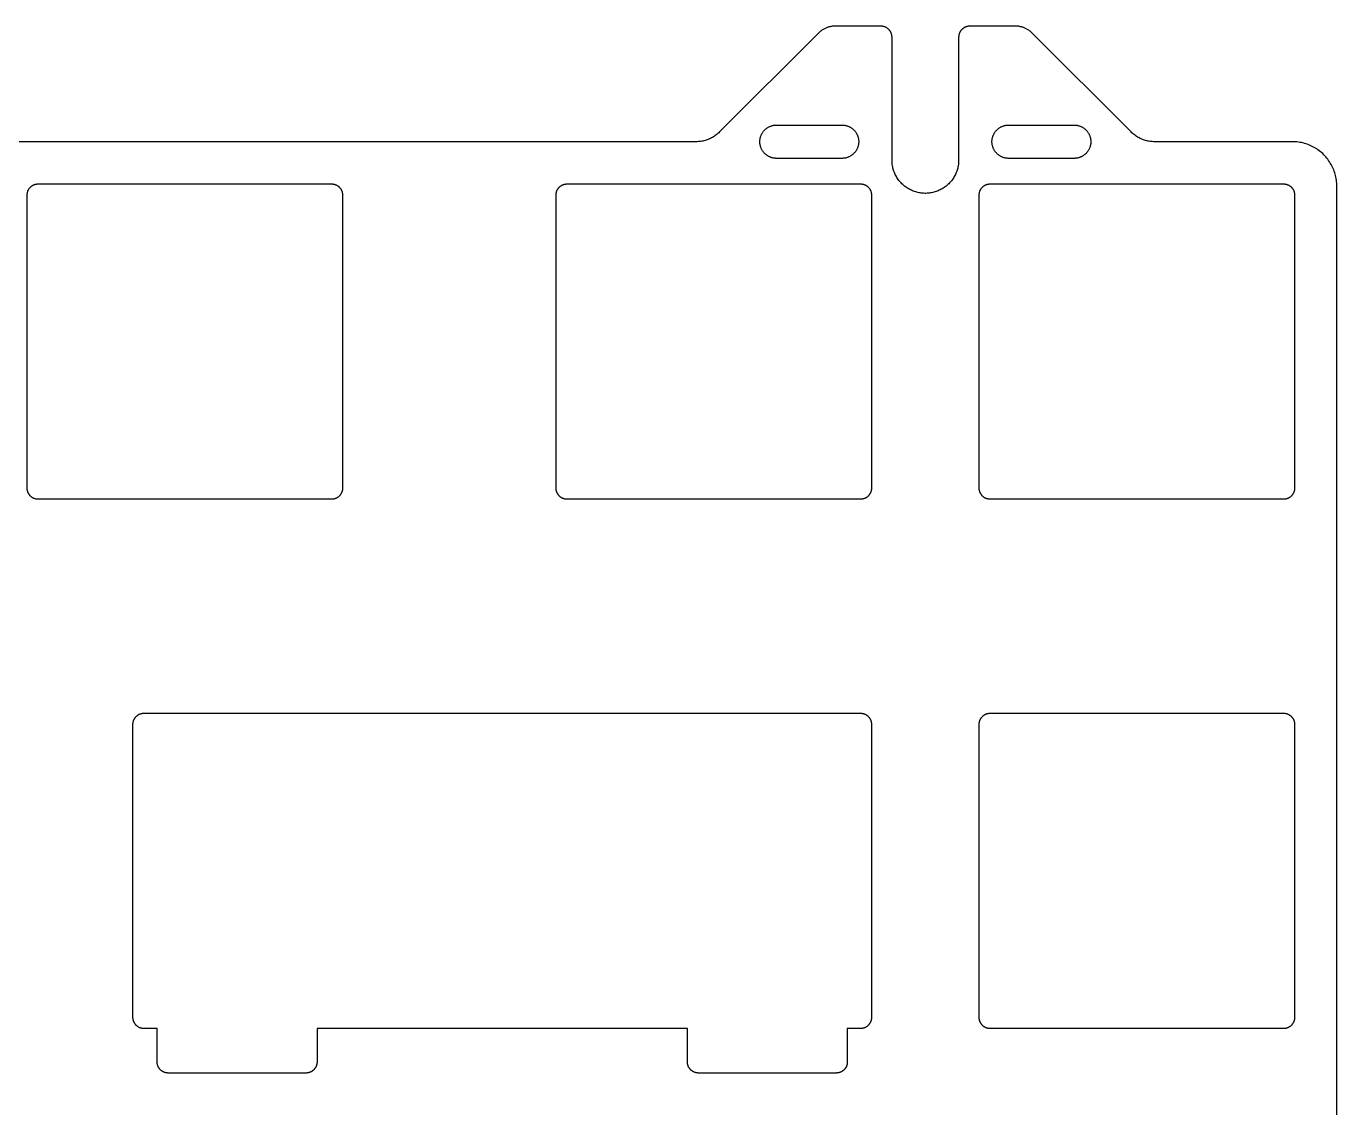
# Model space of a CAD drawing. Header units: millimetres. Extents: x -9 to 295, y -114 to 14.
# Drawn here: x 235.7 to 294.8, y -34.5 to 14.2 of the extents above; entities that cross this region are included whole.
import ezdxf

# ---------------------------------------------------------------- set-up
doc = ezdxf.new("R2010")
doc.units = ezdxf.units.MM
doc.layers.add('Layer 01', color=18, linetype='Continuous', true_color=0x000000)

msp = doc.modelspace()

# ---------------------------------------------------------------- linework, layer by layer
at = {"layer": 'Layer 01'}
msp.add_lwpolyline([(294.75, -107.032), (294.75, 7), (294.749, 7.068), (294.745, 7.136), (294.74, 7.205), (294.731, 7.272), (294.721, 7.34), (294.708, 7.407), (294.693, 7.474), (294.676, 7.54), (294.656, 7.605), (294.635, 7.67), (294.611, 7.734), (294.584, 7.797), (294.556, 7.859), (294.526, 7.92), (294.493, 7.98), (294.459, 8.039), (294.422, 8.097), (294.384, 8.153), (294.344, 8.208), (294.301, 8.262), (294.257, 8.314), (294.212, 8.365), (294.164, 8.414), (294.115, 8.462), (294.064, 8.507), (294.012, 8.551), (293.959, 8.594), (293.903, 8.634), (293.847, 8.672), (293.789, 8.709), (293.73, 8.743), (293.67, 8.776), (293.609, 8.806), (293.547, 8.834), (293.484, 8.861), (293.42, 8.885), (293.355, 8.906), (293.29, 8.926), (293.224, 8.943), (293.157, 8.958), (293.09, 8.971), (293.022, 8.981), (292.955, 8.99), (292.887, 8.995), (292.818, 8.999), (292.75, 9), (286.546, 9), (286.495, 9.001), (286.444, 9.004), (286.393, 9.008), (286.342, 9.014), (286.291, 9.022), (286.241, 9.031), (286.191, 9.043), (286.142, 9.056), (286.093, 9.07), (286.044, 9.087), (285.996, 9.105), (285.949, 9.124), (285.902, 9.145), (285.856, 9.168), (285.811, 9.193), (285.767, 9.218), (285.724, 9.246), (285.681, 9.275), (285.64, 9.305), (285.6, 9.336), (285.561, 9.369), (285.522, 9.404), (285.486, 9.439), (281.018, 13.907), (280.993, 13.931), (280.968, 13.954), (280.942, 13.976), (280.915, 13.997), (280.887, 14.017), (280.859, 14.036), (280.83, 14.054), (280.801, 14.072), (280.771, 14.088), (280.74, 14.103), (280.709, 14.117), (280.678, 14.13), (280.646, 14.142), (280.613, 14.153), (280.581, 14.163), (280.548, 14.172), (280.514, 14.179), (280.481, 14.185), (280.447, 14.191), (280.413, 14.195), (280.379, 14.198), (280.345, 14.199), (280.311, 14.2), (278.225, 14.2), (278.208, 14.2), (278.191, 14.199), (278.174, 14.197), (278.157, 14.195), (278.14, 14.193), (278.123, 14.19), (278.107, 14.186), (278.09, 14.181), (278.074, 14.177), (278.058, 14.171), (278.042, 14.165), (278.026, 14.159), (278.01, 14.152), (277.995, 14.144), (277.98, 14.136), (277.965, 14.127), (277.951, 14.118), (277.937, 14.108), (277.923, 14.098), (277.909, 14.088), (277.896, 14.077), (277.884, 14.065), (277.871, 14.054), (277.86, 14.041), (277.848, 14.029), (277.837, 14.016), (277.827, 14.002), (277.817, 13.988), (277.807, 13.974), (277.798, 13.96), (277.789, 13.945), (277.781, 13.93), (277.773, 13.915), (277.766, 13.899), (277.76, 13.883), (277.754, 13.867), (277.748, 13.851), (277.744, 13.835), (277.739, 13.818), (277.735, 13.802), (277.732, 13.785), (277.73, 13.768), (277.728, 13.751), (277.726, 13.734), (277.725, 13.717), (277.725, 13.7), (277.725, 8.175), (277.724, 8.123), (277.721, 8.072), (277.717, 8.02), (277.711, 7.969), (277.703, 7.917), (277.693, 7.867), (277.681, 7.816), (277.668, 7.766), (277.653, 7.716), (277.636, 7.667), (277.618, 7.619), (277.598, 7.571), (277.576, 7.524), (277.553, 7.478), (277.528, 7.433), (277.502, 7.388), (277.474, 7.344), (277.445, 7.302), (277.414, 7.26), (277.381, 7.22), (277.348, 7.18), (277.313, 7.142), (277.276, 7.105), (277.239, 7.07), (277.2, 7.035), (277.16, 7.002), (277.119, 6.971), (277.077, 6.941), (277.034, 6.912), (276.99, 6.885), (276.945, 6.859), (276.899, 6.835), (276.852, 6.813), (276.805, 6.792), (276.757, 6.772), (276.708, 6.755), (276.659, 6.739), (276.609, 6.725), (276.559, 6.713), (276.508, 6.702), (276.457, 6.693), (276.406, 6.686), (276.354, 6.681), (276.303, 6.677), (276.251, 6.675), (276.199, 6.675), (276.147, 6.677), (276.096, 6.681), (276.044, 6.686), (275.993, 6.693), (275.942, 6.702), (275.891, 6.713), (275.841, 6.725), (275.791, 6.739), (275.742, 6.755), (275.693, 6.772), (275.645, 6.792), (275.598, 6.813), (275.551, 6.835), (275.505, 6.859), (275.46, 6.885), (275.416, 6.912), (275.373, 6.941), (275.331, 6.971), (275.29, 7.002), (275.25, 7.035), (275.211, 7.07), (275.174, 7.105), (275.137, 7.142), (275.102, 7.18), (275.069, 7.22), (275.036, 7.26), (275.005, 7.302), (274.976, 7.344), (274.948, 7.388), (274.922, 7.433), (274.897, 7.478), (274.874, 7.524), (274.852, 7.571), (274.832, 7.619), (274.814, 7.667), (274.797, 7.716), (274.782, 7.766), (274.769, 7.816), (274.757, 7.867), (274.747, 7.917), (274.739, 7.969), (274.733, 8.02), (274.729, 8.072), (274.726, 8.123), (274.725, 8.175), (274.725, 13.7), (274.725, 13.717), (274.724, 13.734), (274.722, 13.751), (274.72, 13.768), (274.718, 13.785), (274.715, 13.802), (274.711, 13.818), (274.706, 13.835), (274.702, 13.851), (274.696, 13.867), (274.69, 13.883), (274.684, 13.899), (274.677, 13.915), (274.669, 13.93), (274.661, 13.945), (274.652, 13.96), (274.643, 13.974), (274.633, 13.988), (274.623, 14.002), (274.613, 14.016), (274.602, 14.029), (274.59, 14.041), (274.579, 14.054), (274.566, 14.065), (274.554, 14.077), (274.541, 14.088), (274.527, 14.098), (274.513, 14.108), (274.499, 14.118), (274.485, 14.127), (274.47, 14.136), (274.455, 14.144), (274.44, 14.152), (274.424, 14.159), (274.408, 14.165), (274.392, 14.171), (274.376, 14.177), (274.36, 14.181), (274.343, 14.186), (274.327, 14.19), (274.31, 14.193), (274.293, 14.195), (274.276, 14.197), (274.259, 14.199), (274.242, 14.2), (274.225, 14.2), (272.139, 14.2), (272.105, 14.199), (272.071, 14.198), (272.037, 14.195), (272.003, 14.191), (271.969, 14.185), (271.936, 14.179), (271.902, 14.172), (271.869, 14.163), (271.837, 14.153), (271.804, 14.142), (271.772, 14.13), (271.741, 14.117), (271.71, 14.103), (271.679, 14.088), (271.649, 14.072), (271.62, 14.054), (271.591, 14.036), (271.563, 14.017), (271.535, 13.997), (271.508, 13.976), (271.482, 13.954), (271.457, 13.931), (271.432, 13.907), (266.964, 9.439), (266.928, 9.404), (266.889, 9.369), (266.85, 9.336), (266.81, 9.305), (266.769, 9.275), (266.726, 9.246), (266.683, 9.218), (266.639, 9.193), (266.594, 9.168), (266.548, 9.145), (266.501, 9.124), (266.454, 9.105), (266.406, 9.087), (266.357, 9.07), (266.308, 9.056), (266.259, 9.043), (266.209, 9.031), (266.159, 9.022), (266.108, 9.014), (266.057, 9.008), (266.006, 9.004), (265.955, 9.001), (265.904, 9), (197.646, 9)], dxfattribs=at)
for points in [[(269.525, 9.75), (272.475, 9.75), (272.501, 9.75), (272.527, 9.748), (272.553, 9.746), (272.578, 9.743), (272.604, 9.739), (272.629, 9.734), (272.654, 9.728), (272.68, 9.722), (272.704, 9.714), (272.729, 9.706), (272.753, 9.697), (272.777, 9.687), (272.8, 9.676), (272.824, 9.664), (272.846, 9.652), (272.869, 9.638), (272.89, 9.625), (272.912, 9.61), (272.932, 9.594), (272.953, 9.578), (272.972, 9.561), (272.991, 9.544), (273.01, 9.526), (273.028, 9.507), (273.045, 9.488), (273.061, 9.468), (273.077, 9.447), (273.092, 9.426), (273.107, 9.405), (273.12, 9.382), (273.133, 9.36), (273.145, 9.337), (273.156, 9.314), (273.167, 9.29), (273.176, 9.266), (273.185, 9.242), (273.193, 9.217), (273.2, 9.192), (273.206, 9.167), (273.212, 9.142), (273.216, 9.116), (273.22, 9.09), (273.222, 9.065), (273.224, 9.039), (273.225, 9.013), (273.225, 8.987), (273.224, 8.961), (273.222, 8.935), (273.22, 8.91), (273.216, 8.884), (273.212, 8.858), (273.206, 8.833), (273.2, 8.808), (273.193, 8.783), (273.185, 8.758), (273.176, 8.734), (273.167, 8.71), (273.156, 8.686), (273.145, 8.663), (273.133, 8.64), (273.12, 8.618), (273.107, 8.596), (273.092, 8.574), (273.077, 8.553), (273.061, 8.532), (273.045, 8.512), (273.028, 8.493), (273.01, 8.474), (272.991, 8.456), (272.972, 8.439), (272.953, 8.422), (272.932, 8.406), (272.912, 8.39), (272.89, 8.376), (272.869, 8.362), (272.846, 8.348), (272.824, 8.336), (272.8, 8.324), (272.777, 8.313), (272.753, 8.303), (272.729, 8.294), (272.704, 8.286), (272.68, 8.278), (272.654, 8.272), (272.629, 8.266), (272.604, 8.261), (272.578, 8.257), (272.553, 8.254), (272.527, 8.252), (272.501, 8.25), (272.475, 8.25), (269.525, 8.25), (269.499, 8.25), (269.473, 8.252), (269.447, 8.254), (269.422, 8.257), (269.396, 8.261), (269.371, 8.266), (269.346, 8.272), (269.32, 8.278), (269.296, 8.286), (269.271, 8.294), (269.247, 8.303), (269.223, 8.313), (269.2, 8.324), (269.176, 8.336), (269.154, 8.348), (269.131, 8.362), (269.11, 8.376), (269.088, 8.39), (269.068, 8.406), (269.047, 8.422), (269.028, 8.439), (269.009, 8.456), (268.99, 8.474), (268.972, 8.493), (268.955, 8.512), (268.939, 8.532), (268.923, 8.553), (268.908, 8.574), (268.893, 8.596), (268.88, 8.618), (268.867, 8.64), (268.855, 8.663), (268.844, 8.686), (268.833, 8.71), (268.824, 8.734), (268.815, 8.758), (268.807, 8.783), (268.8, 8.808), (268.794, 8.833), (268.788, 8.858), (268.784, 8.884), (268.78, 8.91), (268.778, 8.935), (268.776, 8.961), (268.775, 8.987), (268.775, 9.013), (268.776, 9.039), (268.778, 9.065), (268.78, 9.09), (268.784, 9.116), (268.788, 9.142), (268.794, 9.167), (268.8, 9.192), (268.807, 9.217), (268.815, 9.242), (268.824, 9.266), (268.833, 9.29), (268.844, 9.314), (268.855, 9.337), (268.867, 9.36), (268.88, 9.382), (268.893, 9.405), (268.908, 9.426), (268.923, 9.447), (268.939, 9.468), (268.955, 9.488), (268.972, 9.507), (268.99, 9.526), (269.009, 9.544), (269.028, 9.561), (269.047, 9.578), (269.068, 9.594), (269.088, 9.61), (269.11, 9.625), (269.131, 9.638), (269.154, 9.652), (269.176, 9.664), (269.2, 9.676), (269.223, 9.687), (269.247, 9.697), (269.271, 9.706), (269.296, 9.714), (269.32, 9.722), (269.346, 9.728), (269.371, 9.734), (269.396, 9.739), (269.422, 9.743), (269.447, 9.746), (269.473, 9.748), (269.499, 9.75)], [(279.975, 9.75), (282.925, 9.75), (282.951, 9.75), (282.977, 9.748), (283.003, 9.746), (283.028, 9.743), (283.054, 9.739), (283.079, 9.734), (283.104, 9.728), (283.13, 9.722), (283.154, 9.714), (283.179, 9.706), (283.203, 9.697), (283.227, 9.687), (283.25, 9.676), (283.274, 9.664), (283.296, 9.652), (283.319, 9.638), (283.34, 9.625), (283.362, 9.61), (283.382, 9.594), (283.403, 9.578), (283.422, 9.561), (283.441, 9.544), (283.46, 9.526), (283.478, 9.507), (283.495, 9.488), (283.511, 9.468), (283.527, 9.447), (283.542, 9.426), (283.557, 9.405), (283.57, 9.382), (283.583, 9.36), (283.595, 9.337), (283.606, 9.314), (283.617, 9.29), (283.626, 9.266), (283.635, 9.242), (283.643, 9.217), (283.65, 9.192), (283.656, 9.167), (283.662, 9.142), (283.666, 9.116), (283.67, 9.09), (283.672, 9.065), (283.674, 9.039), (283.675, 9.013), (283.675, 8.987), (283.674, 8.961), (283.672, 8.935), (283.67, 8.91), (283.666, 8.884), (283.662, 8.858), (283.656, 8.833), (283.65, 8.808), (283.643, 8.783), (283.635, 8.758), (283.626, 8.734), (283.617, 8.71), (283.606, 8.686), (283.595, 8.663), (283.583, 8.64), (283.57, 8.618), (283.557, 8.596), (283.542, 8.574), (283.527, 8.553), (283.511, 8.532), (283.495, 8.512), (283.478, 8.493), (283.46, 8.474), (283.441, 8.456), (283.422, 8.439), (283.403, 8.422), (283.382, 8.406), (283.362, 8.39), (283.34, 8.376), (283.319, 8.362), (283.296, 8.348), (283.274, 8.336), (283.25, 8.324), (283.227, 8.313), (283.203, 8.303), (283.179, 8.294), (283.154, 8.286), (283.13, 8.278), (283.104, 8.272), (283.079, 8.266), (283.054, 8.261), (283.028, 8.257), (283.003, 8.254), (282.977, 8.252), (282.951, 8.25), (282.925, 8.25), (279.975, 8.25), (279.949, 8.25), (279.923, 8.252), (279.897, 8.254), (279.872, 8.257), (279.846, 8.261), (279.821, 8.266), (279.796, 8.272), (279.77, 8.278), (279.746, 8.286), (279.721, 8.294), (279.697, 8.303), (279.673, 8.313), (279.65, 8.324), (279.626, 8.336), (279.604, 8.348), (279.581, 8.362), (279.56, 8.376), (279.538, 8.39), (279.518, 8.406), (279.497, 8.422), (279.478, 8.439), (279.459, 8.456), (279.44, 8.474), (279.422, 8.493), (279.405, 8.512), (279.389, 8.532), (279.373, 8.553), (279.358, 8.574), (279.343, 8.596), (279.33, 8.618), (279.317, 8.64), (279.305, 8.663), (279.294, 8.686), (279.283, 8.71), (279.274, 8.734), (279.265, 8.758), (279.257, 8.783), (279.25, 8.808), (279.244, 8.833), (279.238, 8.858), (279.234, 8.884), (279.23, 8.91), (279.228, 8.935), (279.226, 8.961), (279.225, 8.987), (279.225, 9.013), (279.226, 9.039), (279.228, 9.065), (279.23, 9.09), (279.234, 9.116), (279.238, 9.142), (279.244, 9.167), (279.25, 9.192), (279.257, 9.217), (279.265, 9.242), (279.274, 9.266), (279.283, 9.29), (279.294, 9.314), (279.305, 9.337), (279.317, 9.36), (279.33, 9.382), (279.343, 9.405), (279.358, 9.426), (279.373, 9.447), (279.389, 9.468), (279.405, 9.488), (279.422, 9.507), (279.44, 9.526), (279.459, 9.544), (279.478, 9.561), (279.497, 9.578), (279.518, 9.594), (279.538, 9.61), (279.56, 9.625), (279.581, 9.638), (279.604, 9.652), (279.626, 9.664), (279.65, 9.676), (279.673, 9.687), (279.697, 9.697), (279.721, 9.706), (279.746, 9.714), (279.77, 9.722), (279.796, 9.728), (279.821, 9.734), (279.846, 9.739), (279.872, 9.743), (279.897, 9.746), (279.923, 9.748), (279.949, 9.75)], [(249.487, 7.1), (249.504, 7.1), (249.521, 7.099), (249.538, 7.097), (249.555, 7.095), (249.571, 7.093), (249.588, 7.09), (249.605, 7.086), (249.621, 7.081), (249.638, 7.077), (249.654, 7.071), (249.67, 7.065), (249.686, 7.059), (249.701, 7.052), (249.717, 7.044), (249.732, 7.036), (249.746, 7.027), (249.761, 7.018), (249.775, 7.008), (249.789, 6.998), (249.802, 6.988), (249.815, 6.977), (249.828, 6.965), (249.84, 6.954), (249.852, 6.941), (249.863, 6.929), (249.874, 6.916), (249.885, 6.902), (249.895, 6.888), (249.905, 6.874), (249.914, 6.86), (249.922, 6.845), (249.93, 6.83), (249.938, 6.815), (249.945, 6.799), (249.952, 6.783), (249.958, 6.767), (249.963, 6.751), (249.968, 6.735), (249.972, 6.718), (249.976, 6.702), (249.979, 6.685), (249.982, 6.668), (249.984, 6.651), (249.985, 6.634), (249.986, 6.617), (249.987, 6.6), (249.987, -6.6), (249.986, -6.617), (249.985, -6.634), (249.984, -6.651), (249.982, -6.668), (249.979, -6.685), (249.976, -6.702), (249.972, -6.718), (249.968, -6.735), (249.963, -6.751), (249.958, -6.767), (249.952, -6.783), (249.945, -6.799), (249.938, -6.815), (249.93, -6.83), (249.922, -6.845), (249.914, -6.86), (249.905, -6.874), (249.895, -6.888), (249.885, -6.902), (249.874, -6.916), (249.863, -6.929), (249.852, -6.941), (249.84, -6.954), (249.828, -6.965), (249.815, -6.977), (249.802, -6.988), (249.789, -6.998), (249.775, -7.008), (249.761, -7.018), (249.746, -7.027), (249.732, -7.036), (249.717, -7.044), (249.701, -7.052), (249.686, -7.059), (249.67, -7.065), (249.654, -7.071), (249.638, -7.077), (249.621, -7.081), (249.605, -7.086), (249.588, -7.09), (249.571, -7.093), (249.555, -7.095), (249.538, -7.097), (249.521, -7.099), (249.504, -7.1), (249.487, -7.1), (236.287, -7.1), (236.269, -7.1), (236.252, -7.099), (236.235, -7.097), (236.218, -7.095), (236.202, -7.093), (236.185, -7.09), (236.168, -7.086), (236.152, -7.081), (236.135, -7.077), (236.119, -7.071), (236.103, -7.065), (236.087, -7.059), (236.072, -7.052), (236.056, -7.044), (236.041, -7.036), (236.027, -7.027), (236.012, -7.018), (235.998, -7.008), (235.984, -6.998), (235.971, -6.988), (235.958, -6.977), (235.945, -6.965), (235.933, -6.954), (235.921, -6.941), (235.91, -6.929), (235.899, -6.916), (235.888, -6.902), (235.878, -6.888), (235.868, -6.874), (235.859, -6.86), (235.851, -6.845), (235.843, -6.83), (235.835, -6.815), (235.828, -6.799), (235.821, -6.783), (235.815, -6.767), (235.81, -6.751), (235.805, -6.735), (235.801, -6.718), (235.797, -6.702), (235.794, -6.685), (235.791, -6.668), (235.789, -6.651), (235.788, -6.634), (235.787, -6.617), (235.787, -6.6), (235.787, 6.6), (235.787, 6.617), (235.788, 6.634), (235.789, 6.651), (235.791, 6.668), (235.794, 6.685), (235.797, 6.702), (235.801, 6.718), (235.805, 6.735), (235.81, 6.751), (235.815, 6.767), (235.821, 6.783), (235.828, 6.799), (235.835, 6.815), (235.843, 6.83), (235.851, 6.845), (235.859, 6.86), (235.868, 6.874), (235.878, 6.888), (235.888, 6.902), (235.899, 6.916), (235.91, 6.929), (235.921, 6.941), (235.933, 6.954), (235.945, 6.965), (235.958, 6.977), (235.971, 6.988), (235.984, 6.998), (235.998, 7.008), (236.012, 7.018), (236.027, 7.027), (236.041, 7.036), (236.056, 7.044), (236.072, 7.052), (236.087, 7.059), (236.103, 7.065), (236.119, 7.071), (236.135, 7.077), (236.152, 7.081), (236.168, 7.086), (236.185, 7.09), (236.202, 7.093), (236.218, 7.095), (236.235, 7.097), (236.252, 7.099), (236.269, 7.1), (236.287, 7.1)], [(273.3, 7.1), (273.317, 7.1), (273.334, 7.099), (273.351, 7.097), (273.368, 7.095), (273.385, 7.093), (273.402, 7.09), (273.418, 7.086), (273.435, 7.081), (273.451, 7.077), (273.467, 7.071), (273.483, 7.065), (273.499, 7.059), (273.515, 7.052), (273.53, 7.044), (273.545, 7.036), (273.56, 7.027), (273.574, 7.018), (273.588, 7.008), (273.602, 6.998), (273.616, 6.988), (273.629, 6.977), (273.641, 6.965), (273.654, 6.954), (273.665, 6.941), (273.677, 6.929), (273.688, 6.916), (273.698, 6.902), (273.708, 6.888), (273.718, 6.874), (273.727, 6.86), (273.736, 6.845), (273.744, 6.83), (273.752, 6.815), (273.759, 6.799), (273.765, 6.783), (273.771, 6.767), (273.777, 6.751), (273.781, 6.735), (273.786, 6.718), (273.79, 6.702), (273.793, 6.685), (273.795, 6.668), (273.797, 6.651), (273.799, 6.634), (273.8, 6.617), (273.8, 6.6), (273.8, -6.6), (273.8, -6.617), (273.799, -6.634), (273.797, -6.651), (273.795, -6.668), (273.793, -6.685), (273.79, -6.702), (273.786, -6.718), (273.781, -6.735), (273.777, -6.751), (273.771, -6.767), (273.765, -6.783), (273.759, -6.799), (273.752, -6.815), (273.744, -6.83), (273.736, -6.845), (273.727, -6.86), (273.718, -6.874), (273.708, -6.888), (273.698, -6.902), (273.688, -6.916), (273.677, -6.929), (273.665, -6.941), (273.654, -6.954), (273.641, -6.965), (273.629, -6.977), (273.616, -6.988), (273.602, -6.998), (273.588, -7.008), (273.574, -7.018), (273.56, -7.027), (273.545, -7.036), (273.53, -7.044), (273.515, -7.052), (273.499, -7.059), (273.483, -7.065), (273.467, -7.071), (273.451, -7.077), (273.435, -7.081), (273.418, -7.086), (273.402, -7.09), (273.385, -7.093), (273.368, -7.095), (273.351, -7.097), (273.334, -7.099), (273.317, -7.1), (273.3, -7.1), (260.1, -7.1), (260.083, -7.1), (260.066, -7.099), (260.049, -7.097), (260.032, -7.095), (260.015, -7.093), (259.998, -7.09), (259.982, -7.086), (259.965, -7.081), (259.949, -7.077), (259.933, -7.071), (259.917, -7.065), (259.901, -7.059), (259.885, -7.052), (259.87, -7.044), (259.855, -7.036), (259.84, -7.027), (259.826, -7.018), (259.812, -7.008), (259.798, -6.998), (259.784, -6.988), (259.771, -6.977), (259.759, -6.965), (259.746, -6.954), (259.735, -6.941), (259.723, -6.929), (259.712, -6.916), (259.702, -6.902), (259.692, -6.888), (259.682, -6.874), (259.673, -6.86), (259.664, -6.845), (259.656, -6.83), (259.648, -6.815), (259.641, -6.799), (259.635, -6.783), (259.629, -6.767), (259.623, -6.751), (259.619, -6.735), (259.614, -6.718), (259.61, -6.702), (259.607, -6.685), (259.605, -6.668), (259.603, -6.651), (259.601, -6.634), (259.6, -6.617), (259.6, -6.6), (259.6, 6.6), (259.6, 6.617), (259.601, 6.634), (259.603, 6.651), (259.605, 6.668), (259.607, 6.685), (259.61, 6.702), (259.614, 6.718), (259.619, 6.735), (259.623, 6.751), (259.629, 6.767), (259.635, 6.783), (259.641, 6.799), (259.648, 6.815), (259.656, 6.83), (259.664, 6.845), (259.673, 6.86), (259.682, 6.874), (259.692, 6.888), (259.702, 6.902), (259.712, 6.916), (259.723, 6.929), (259.735, 6.941), (259.746, 6.954), (259.759, 6.965), (259.771, 6.977), (259.784, 6.988), (259.798, 6.998), (259.812, 7.008), (259.826, 7.018), (259.84, 7.027), (259.855, 7.036), (259.87, 7.044), (259.885, 7.052), (259.901, 7.059), (259.917, 7.065), (259.933, 7.071), (259.949, 7.077), (259.965, 7.081), (259.982, 7.086), (259.998, 7.09), (260.015, 7.093), (260.032, 7.095), (260.049, 7.097), (260.066, 7.099), (260.083, 7.1), (260.1, 7.1)], [(292.35, 7.1), (292.367, 7.1), (292.384, 7.099), (292.401, 7.097), (292.418, 7.095), (292.435, 7.093), (292.452, 7.09), (292.468, 7.086), (292.485, 7.081), (292.501, 7.077), (292.517, 7.071), (292.533, 7.065), (292.549, 7.059), (292.565, 7.052), (292.58, 7.044), (292.595, 7.036), (292.61, 7.027), (292.624, 7.018), (292.638, 7.008), (292.652, 6.998), (292.666, 6.988), (292.679, 6.977), (292.691, 6.965), (292.704, 6.954), (292.715, 6.941), (292.727, 6.929), (292.738, 6.916), (292.748, 6.902), (292.759, 6.888), (292.768, 6.874), (292.777, 6.86), (292.786, 6.845), (292.794, 6.83), (292.802, 6.815), (292.809, 6.799), (292.815, 6.783), (292.821, 6.767), (292.827, 6.751), (292.832, 6.735), (292.836, 6.718), (292.84, 6.702), (292.843, 6.685), (292.845, 6.668), (292.847, 6.651), (292.849, 6.634), (292.85, 6.617), (292.85, 6.6), (292.85, -6.6), (292.85, -6.617), (292.849, -6.634), (292.847, -6.651), (292.845, -6.668), (292.843, -6.685), (292.84, -6.702), (292.836, -6.718), (292.832, -6.735), (292.827, -6.751), (292.821, -6.767), (292.815, -6.783), (292.809, -6.799), (292.802, -6.815), (292.794, -6.83), (292.786, -6.845), (292.777, -6.86), (292.768, -6.874), (292.759, -6.888), (292.748, -6.902), (292.738, -6.916), (292.727, -6.929), (292.715, -6.941), (292.704, -6.954), (292.691, -6.965), (292.679, -6.977), (292.666, -6.988), (292.652, -6.998), (292.638, -7.008), (292.624, -7.018), (292.61, -7.027), (292.595, -7.036), (292.58, -7.044), (292.565, -7.052), (292.549, -7.059), (292.533, -7.065), (292.517, -7.071), (292.501, -7.077), (292.485, -7.081), (292.468, -7.086), (292.452, -7.09), (292.435, -7.093), (292.418, -7.095), (292.401, -7.097), (292.384, -7.099), (292.367, -7.1), (292.35, -7.1), (279.15, -7.1), (279.133, -7.1), (279.116, -7.099), (279.099, -7.097), (279.082, -7.095), (279.065, -7.093), (279.048, -7.09), (279.032, -7.086), (279.015, -7.081), (278.999, -7.077), (278.983, -7.071), (278.967, -7.065), (278.951, -7.059), (278.935, -7.052), (278.92, -7.044), (278.905, -7.036), (278.89, -7.027), (278.876, -7.018), (278.862, -7.008), (278.848, -6.998), (278.835, -6.988), (278.821, -6.977), (278.809, -6.965), (278.797, -6.954), (278.785, -6.941), (278.773, -6.929), (278.762, -6.916), (278.752, -6.902), (278.742, -6.888), (278.732, -6.874), (278.723, -6.86), (278.714, -6.845), (278.706, -6.83), (278.699, -6.815), (278.691, -6.799), (278.685, -6.783), (278.679, -6.767), (278.673, -6.751), (278.669, -6.735), (278.664, -6.718), (278.661, -6.702), (278.657, -6.685), (278.655, -6.668), (278.653, -6.651), (278.651, -6.634), (278.65, -6.617), (278.65, -6.6), (278.65, 6.6), (278.65, 6.617), (278.651, 6.634), (278.653, 6.651), (278.655, 6.668), (278.657, 6.685), (278.661, 6.702), (278.664, 6.718), (278.669, 6.735), (278.673, 6.751), (278.679, 6.767), (278.685, 6.783), (278.691, 6.799), (278.699, 6.815), (278.706, 6.83), (278.714, 6.845), (278.723, 6.86), (278.732, 6.874), (278.742, 6.888), (278.752, 6.902), (278.762, 6.916), (278.773, 6.929), (278.785, 6.941), (278.797, 6.954), (278.809, 6.965), (278.821, 6.977), (278.835, 6.988), (278.848, 6.998), (278.862, 7.008), (278.876, 7.018), (278.89, 7.027), (278.905, 7.036), (278.92, 7.044), (278.935, 7.052), (278.951, 7.059), (278.967, 7.065), (278.983, 7.071), (278.999, 7.077), (279.015, 7.081), (279.032, 7.086), (279.048, 7.09), (279.065, 7.093), (279.082, 7.095), (279.099, 7.097), (279.116, 7.099), (279.133, 7.1), (279.15, 7.1)], [(265.513, -32.432), (265.513, -30.932), (248.837, -30.932), (248.837, -32.432), (248.837, -32.449), (248.836, -32.466), (248.834, -32.483), (248.832, -32.5), (248.83, -32.517), (248.827, -32.533), (248.823, -32.55), (248.818, -32.567), (248.814, -32.583), (248.808, -32.599), (248.802, -32.615), (248.796, -32.631), (248.789, -32.646), (248.781, -32.662), (248.773, -32.677), (248.764, -32.691), (248.755, -32.706), (248.745, -32.72), (248.735, -32.734), (248.725, -32.747), (248.714, -32.76), (248.702, -32.773), (248.691, -32.785), (248.678, -32.797), (248.666, -32.808), (248.653, -32.819), (248.639, -32.83), (248.625, -32.84), (248.611, -32.85), (248.597, -32.859), (248.582, -32.867), (248.567, -32.876), (248.552, -32.883), (248.536, -32.89), (248.52, -32.897), (248.504, -32.903), (248.488, -32.908), (248.472, -32.913), (248.455, -32.917), (248.439, -32.921), (248.422, -32.924), (248.405, -32.927), (248.388, -32.929), (248.371, -32.93), (248.354, -32.931), (248.337, -32.932), (242.137, -32.932), (242.12, -32.931), (242.103, -32.93), (242.086, -32.929), (242.069, -32.927), (242.052, -32.924), (242.035, -32.921), (242.019, -32.917), (242.002, -32.913), (241.986, -32.908), (241.97, -32.903), (241.954, -32.897), (241.938, -32.89), (241.922, -32.883), (241.907, -32.876), (241.892, -32.867), (241.877, -32.859), (241.863, -32.85), (241.849, -32.84), (241.835, -32.83), (241.821, -32.819), (241.808, -32.808), (241.796, -32.797), (241.783, -32.785), (241.772, -32.773), (241.76, -32.76), (241.749, -32.747), (241.739, -32.734), (241.729, -32.72), (241.719, -32.706), (241.71, -32.691), (241.701, -32.677), (241.693, -32.662), (241.685, -32.646), (241.678, -32.631), (241.672, -32.615), (241.666, -32.599), (241.66, -32.583), (241.656, -32.567), (241.651, -32.55), (241.647, -32.533), (241.644, -32.517), (241.642, -32.5), (241.64, -32.483), (241.638, -32.466), (241.637, -32.449), (241.637, -32.432), (241.637, -30.932), (241.05, -30.932), (241.033, -30.931), (241.016, -30.93), (240.999, -30.929), (240.982, -30.927), (240.965, -30.924), (240.948, -30.921), (240.932, -30.917), (240.915, -30.913), (240.899, -30.908), (240.883, -30.903), (240.867, -30.897), (240.851, -30.89), (240.835, -30.883), (240.82, -30.876), (240.805, -30.867), (240.79, -30.859), (240.776, -30.85), (240.762, -30.84), (240.748, -30.83), (240.734, -30.819), (240.721, -30.808), (240.709, -30.797), (240.696, -30.785), (240.685, -30.773), (240.673, -30.76), (240.662, -30.747), (240.652, -30.734), (240.642, -30.72), (240.632, -30.706), (240.623, -30.691), (240.614, -30.677), (240.606, -30.662), (240.598, -30.646), (240.591, -30.631), (240.585, -30.615), (240.579, -30.599), (240.573, -30.583), (240.569, -30.567), (240.564, -30.55), (240.56, -30.533), (240.557, -30.517), (240.555, -30.5), (240.553, -30.483), (240.551, -30.466), (240.55, -30.449), (240.55, -30.432), (240.55, -17.232), (240.55, -17.215), (240.551, -17.197), (240.553, -17.18), (240.555, -17.164), (240.557, -17.147), (240.56, -17.13), (240.564, -17.113), (240.569, -17.097), (240.573, -17.08), (240.579, -17.064), (240.585, -17.048), (240.591, -17.032), (240.598, -17.017), (240.606, -17.002), (240.614, -16.987), (240.623, -16.972), (240.632, -16.957), (240.642, -16.943), (240.652, -16.929), (240.662, -16.916), (240.673, -16.903), (240.685, -16.89), (240.696, -16.878), (240.709, -16.866), (240.721, -16.855), (240.734, -16.844), (240.748, -16.833), (240.762, -16.823), (240.776, -16.814), (240.79, -16.804), (240.805, -16.796), (240.82, -16.788), (240.835, -16.78), (240.851, -16.773), (240.867, -16.766), (240.883, -16.76), (240.899, -16.755), (240.915, -16.75), (240.932, -16.746), (240.948, -16.742), (240.965, -16.739), (240.982, -16.736), (240.999, -16.734), (241.016, -16.733), (241.033, -16.732), (241.05, -16.732), (273.3, -16.732), (273.317, -16.732), (273.334, -16.733), (273.351, -16.734), (273.368, -16.736), (273.385, -16.739), (273.402, -16.742), (273.418, -16.746), (273.435, -16.75), (273.451, -16.755), (273.467, -16.76), (273.483, -16.766), (273.499, -16.773), (273.515, -16.78), (273.53, -16.788), (273.545, -16.796), (273.56, -16.804), (273.574, -16.814), (273.588, -16.823), (273.602, -16.833), (273.616, -16.844), (273.629, -16.855), (273.641, -16.866), (273.654, -16.878), (273.665, -16.89), (273.677, -16.903), (273.688, -16.916), (273.698, -16.929), (273.708, -16.943), (273.718, -16.957), (273.727, -16.972), (273.736, -16.987), (273.744, -17.002), (273.752, -17.017), (273.759, -17.032), (273.765, -17.048), (273.771, -17.064), (273.777, -17.08), (273.781, -17.097), (273.786, -17.113), (273.79, -17.13), (273.793, -17.147), (273.795, -17.164), (273.797, -17.18), (273.799, -17.197), (273.8, -17.215), (273.8, -17.232), (273.8, -30.432), (273.8, -30.449), (273.799, -30.466), (273.797, -30.483), (273.795, -30.5), (273.793, -30.517), (273.79, -30.533), (273.786, -30.55), (273.781, -30.567), (273.777, -30.583), (273.771, -30.599), (273.765, -30.615), (273.759, -30.631), (273.752, -30.646), (273.744, -30.662), (273.736, -30.677), (273.727, -30.691), (273.718, -30.706), (273.708, -30.72), (273.698, -30.734), (273.688, -30.747), (273.677, -30.76), (273.665, -30.773), (273.654, -30.785), (273.641, -30.797), (273.629, -30.808), (273.616, -30.819), (273.602, -30.83), (273.588, -30.84), (273.574, -30.85), (273.56, -30.859), (273.545, -30.867), (273.53, -30.876), (273.515, -30.883), (273.499, -30.89), (273.483, -30.897), (273.467, -30.903), (273.451, -30.908), (273.435, -30.913), (273.418, -30.917), (273.402, -30.921), (273.385, -30.924), (273.368, -30.927), (273.351, -30.929), (273.334, -30.93), (273.317, -30.931), (273.3, -30.932), (272.713, -30.932), (272.713, -32.432), (272.713, -32.449), (272.712, -32.466), (272.71, -32.483), (272.708, -32.5), (272.706, -32.517), (272.703, -32.533), (272.699, -32.55), (272.694, -32.567), (272.69, -32.583), (272.684, -32.599), (272.678, -32.615), (272.672, -32.631), (272.665, -32.646), (272.657, -32.662), (272.649, -32.677), (272.64, -32.691), (272.631, -32.706), (272.621, -32.72), (272.611, -32.734), (272.601, -32.747), (272.59, -32.76), (272.578, -32.773), (272.567, -32.785), (272.554, -32.797), (272.542, -32.808), (272.529, -32.819), (272.515, -32.83), (272.501, -32.84), (272.487, -32.85), (272.473, -32.859), (272.458, -32.867), (272.443, -32.876), (272.428, -32.883), (272.412, -32.89), (272.396, -32.897), (272.38, -32.903), (272.364, -32.908), (272.348, -32.913), (272.331, -32.917), (272.315, -32.921), (272.298, -32.924), (272.281, -32.927), (272.264, -32.929), (272.247, -32.93), (272.23, -32.931), (272.213, -32.932), (266.013, -32.932), (265.996, -32.931), (265.979, -32.93), (265.962, -32.929), (265.945, -32.927), (265.928, -32.924), (265.911, -32.921), (265.895, -32.917), (265.878, -32.913), (265.862, -32.908), (265.846, -32.903), (265.83, -32.897), (265.814, -32.89), (265.798, -32.883), (265.783, -32.876), (265.768, -32.867), (265.753, -32.859), (265.739, -32.85), (265.725, -32.84), (265.711, -32.83), (265.697, -32.819), (265.684, -32.808), (265.672, -32.797), (265.659, -32.785), (265.648, -32.773), (265.636, -32.76), (265.625, -32.747), (265.615, -32.734), (265.605, -32.72), (265.595, -32.706), (265.586, -32.691), (265.577, -32.677), (265.569, -32.662), (265.561, -32.646), (265.554, -32.631), (265.548, -32.615), (265.542, -32.599), (265.536, -32.583), (265.532, -32.567), (265.527, -32.55), (265.523, -32.533), (265.52, -32.517), (265.518, -32.5), (265.516, -32.483), (265.514, -32.466), (265.513, -32.449)], [(292.35, -16.732), (292.367, -16.732), (292.384, -16.733), (292.401, -16.734), (292.418, -16.736), (292.435, -16.739), (292.452, -16.742), (292.468, -16.746), (292.485, -16.75), (292.501, -16.755), (292.517, -16.76), (292.533, -16.766), (292.549, -16.773), (292.565, -16.78), (292.58, -16.788), (292.595, -16.796), (292.61, -16.804), (292.624, -16.814), (292.638, -16.823), (292.652, -16.833), (292.666, -16.844), (292.679, -16.855), (292.691, -16.866), (292.704, -16.878), (292.715, -16.89), (292.727, -16.903), (292.738, -16.916), (292.748, -16.929), (292.758, -16.943), (292.768, -16.957), (292.777, -16.972), (292.786, -16.987), (292.794, -17.002), (292.802, -17.017), (292.809, -17.032), (292.815, -17.048), (292.821, -17.064), (292.827, -17.08), (292.831, -17.097), (292.836, -17.113), (292.84, -17.13), (292.843, -17.147), (292.845, -17.164), (292.847, -17.18), (292.849, -17.197), (292.85, -17.215), (292.85, -17.232), (292.85, -30.432), (292.85, -30.449), (292.849, -30.466), (292.847, -30.483), (292.845, -30.5), (292.843, -30.517), (292.84, -30.533), (292.836, -30.55), (292.831, -30.567), (292.827, -30.583), (292.821, -30.599), (292.815, -30.615), (292.809, -30.631), (292.802, -30.646), (292.794, -30.662), (292.786, -30.677), (292.777, -30.691), (292.768, -30.706), (292.758, -30.72), (292.748, -30.734), (292.738, -30.747), (292.727, -30.76), (292.715, -30.773), (292.704, -30.785), (292.691, -30.797), (292.679, -30.808), (292.666, -30.819), (292.652, -30.83), (292.638, -30.84), (292.624, -30.85), (292.61, -30.859), (292.595, -30.867), (292.58, -30.876), (292.565, -30.883), (292.549, -30.89), (292.533, -30.897), (292.517, -30.903), (292.501, -30.908), (292.485, -30.913), (292.468, -30.917), (292.452, -30.921), (292.435, -30.924), (292.418, -30.927), (292.401, -30.929), (292.384, -30.93), (292.367, -30.931), (292.35, -30.932), (279.15, -30.932), (279.133, -30.931), (279.116, -30.93), (279.099, -30.929), (279.082, -30.927), (279.065, -30.924), (279.048, -30.921), (279.032, -30.917), (279.015, -30.913), (278.999, -30.908), (278.983, -30.903), (278.967, -30.897), (278.951, -30.89), (278.935, -30.883), (278.92, -30.876), (278.905, -30.867), (278.89, -30.859), (278.876, -30.85), (278.862, -30.84), (278.848, -30.83), (278.834, -30.819), (278.821, -30.808), (278.809, -30.797), (278.796, -30.785), (278.785, -30.773), (278.773, -30.76), (278.762, -30.747), (278.752, -30.734), (278.742, -30.72), (278.732, -30.706), (278.723, -30.691), (278.714, -30.677), (278.706, -30.662), (278.698, -30.646), (278.691, -30.631), (278.685, -30.615), (278.679, -30.599), (278.673, -30.583), (278.669, -30.567), (278.664, -30.55), (278.66, -30.533), (278.657, -30.517), (278.655, -30.5), (278.653, -30.483), (278.651, -30.466), (278.65, -30.449), (278.65, -30.432), (278.65, -17.232), (278.65, -17.215), (278.651, -17.197), (278.653, -17.18), (278.655, -17.164), (278.657, -17.147), (278.66, -17.13), (278.664, -17.113), (278.669, -17.097), (278.673, -17.08), (278.679, -17.064), (278.685, -17.048), (278.691, -17.032), (278.698, -17.017), (278.706, -17.002), (278.714, -16.987), (278.723, -16.972), (278.732, -16.957), (278.742, -16.943), (278.752, -16.929), (278.762, -16.916), (278.773, -16.903), (278.785, -16.89), (278.796, -16.878), (278.809, -16.866), (278.821, -16.855), (278.834, -16.844), (278.848, -16.833), (278.862, -16.823), (278.876, -16.814), (278.89, -16.804), (278.905, -16.796), (278.92, -16.788), (278.935, -16.78), (278.951, -16.773), (278.967, -16.766), (278.983, -16.76), (278.999, -16.755), (279.015, -16.75), (279.032, -16.746), (279.048, -16.742), (279.065, -16.739), (279.082, -16.736), (279.099, -16.734), (279.116, -16.733), (279.133, -16.732), (279.15, -16.732)]]:
    msp.add_lwpolyline(points, close=True, dxfattribs=at)

doc.saveas('drawing.dxf')
